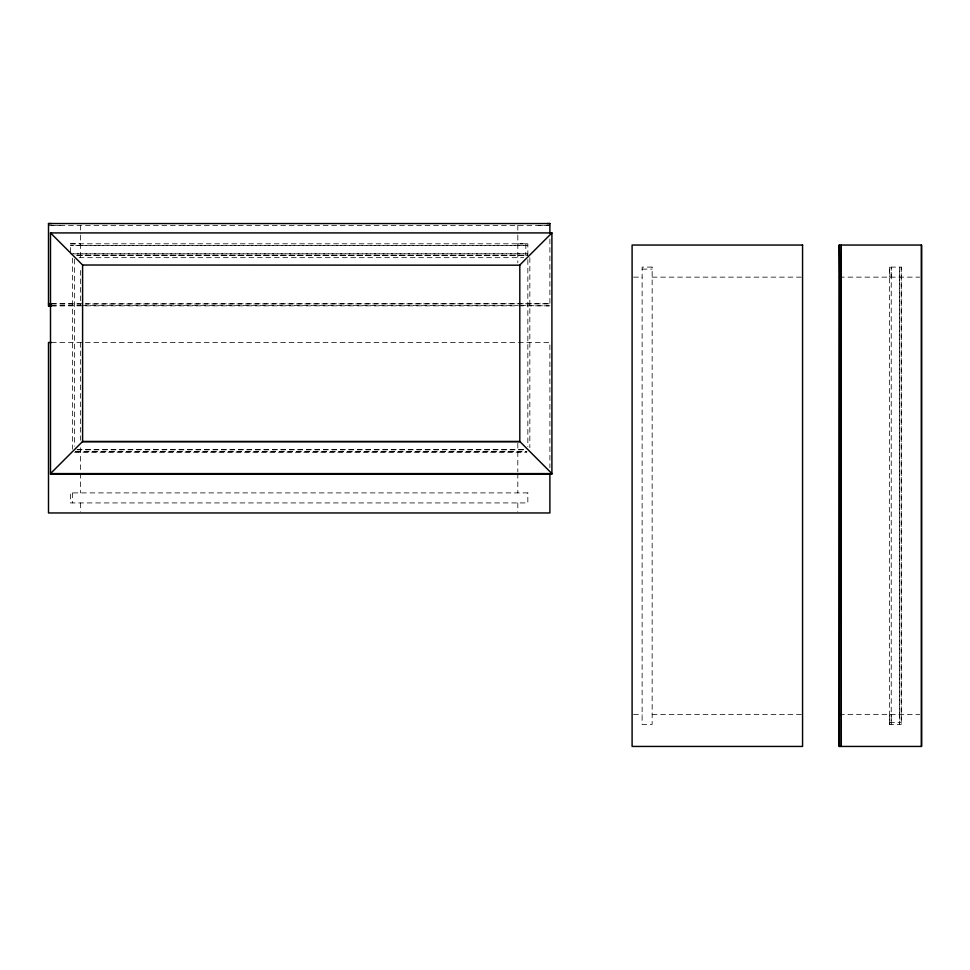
<?xml version="1.0" encoding="UTF-8"?>
<svg xmlns="http://www.w3.org/2000/svg" width="970" height="970" viewBox="0 0 970 970"><rect width="100%" height="100%" fill="white"/><g stroke="black" fill="none" stroke-linecap="round" stroke-linejoin="round"><path stroke-width="0.73" stroke-dasharray="4.85 3.64" d="M891.139 277.141L891.224 267.114L891.224 724.384L891.139 714.356M889.538 724.384L889.538 267.114L901.251 267.114L901.251 724.384L889.538 724.384L889.623 714.356M901.251 267.114L901.251 724.384M48.5 225.622L60.164 225.525M517.81 243.882L527.838 243.797L527.838 255.51L76.29 255.462M51.422 305.817L80.595 305.562L80.595 267.187M51.531 225.622L548.377 225.622M70.567 252.406L70.567 243.797L527.838 243.797M73.587 253.849L527.838 253.825L70.567 253.825M77.103 255.158L527.838 255.243M76.606 255.51L526.807 255.668M79.103 257.668L523.788 257.668M642.128 269.114L652.155 269.114M633.531 277.141L642.128 277.141M652.155 277.141L802.566 277.141M839.486 277.141L919.705 277.141M51.531 303.78L549.893 303.78L85.13 304.046M82.098 305.562L517.81 305.562M51.531 305.841L549.893 305.841L549.893 238.693M51.422 342.483L549.893 342.483L549.893 467.698M77.103 449.692L524.806 449.692M77.103 449.777L524.806 449.777M75.587 451.693L526.807 451.693M75.587 451.79L526.807 451.79M74.569 452.214L526.819 452.214M633.531 714.356L642.128 714.356M652.155 714.356L802.566 714.356M839.486 714.356L919.705 714.356M889.538 722.383L901.239 722.383M538.229 225.525L549.893 225.622M70.567 243.797L80.595 243.882M520.72 305.586L549.893 305.841M51.422 303.804L80.595 304.046M889.538 267.114L889.623 277.141M529.838 257.668L529.838 447.691M527.838 259.681L527.838 446.758M525.825 243.822L525.825 255.51M517.81 225.258L517.81 233.94M517.81 235.286L517.81 262.797M517.81 443.266L517.81 471.844M517.81 473.348L517.81 492.905M517.81 502.933L517.81 511.529M80.595 225.258L80.595 233.94M80.595 235.286L80.595 259.851M80.595 342.483L80.595 440.259M80.595 447.776L80.595 471.844M80.595 473.348L80.595 492.905M80.595 502.933L80.595 511.529M74.569 259.184L74.569 446.176M72.568 258.178L72.568 449.195M72.568 492.905L72.568 502.933M899.651 714.356L899.566 724.384L899.566 267.114L899.651 714.356M80.595 245.398L70.567 245.483L527.838 245.483L80.595 245.398M652.155 267.114L642.128 267.114L642.128 724.384L652.155 724.384L652.155 267.114M527.838 492.905L70.567 492.905L70.567 502.933L527.838 502.933L527.838 492.905"/><path stroke-width="1.45" d="M841.002 277.141L841.281 245.046L841.281 746.439L841.002 277.141L839.486 277.141L839.22 245.046L921.5 245.046L921.5 746.439L839.22 746.439L839.22 245.046M839.22 746.439L839.486 277.141M921.5 245.046L921.5 746.439M551.906 232.921L519.811 265.016L519.811 441.665L82.596 441.665L82.596 265.016L50.501 232.921L50.501 474.269L551.906 474.269L551.906 232.921L50.501 232.921M546.983 223.585L549.893 223.561L549.893 233.188M549.893 223.561L48.5 223.561L48.5 305.841L51.422 305.817M82.596 265.016L519.811 265.186M51.531 303.78L48.5 303.78L51.422 303.804M48.5 305.841L51.531 305.841M51.531 342.483L48.5 342.483L48.5 512.96L549.893 512.96L549.893 473.736M839.486 714.356L841.002 714.356M48.5 223.561L51.422 223.585M82.596 441.495L50.501 473.59L551.906 473.59L519.811 441.495L82.596 441.495M802.566 245.046L632.101 245.046L632.101 746.439L802.566 746.439L802.566 245.046"/></g></svg>
